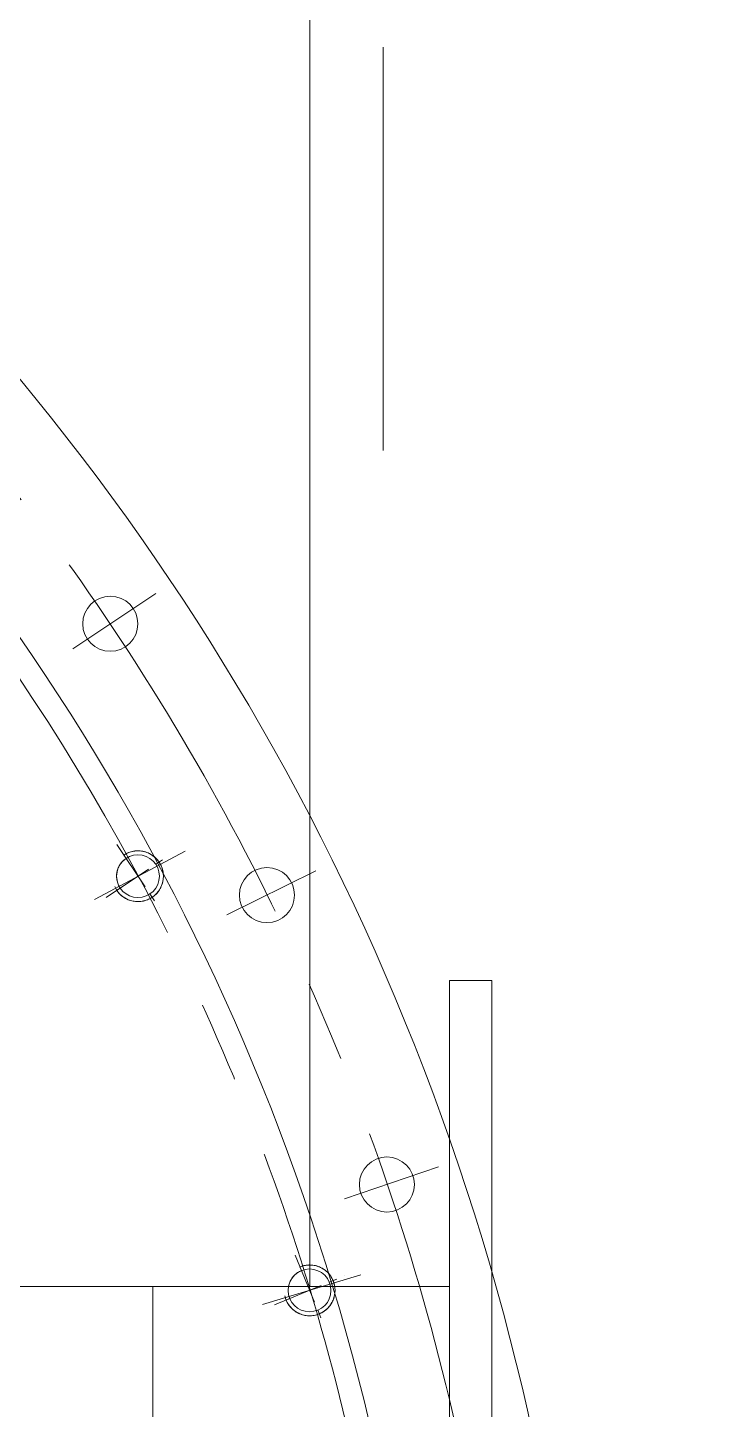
# Model space of a CAD drawing. Header units: inches. Extents: x 0 to 26418, y 0 to 20128.
# Drawn here: x 4453.2 to 4616.2, y 15853.9 to 16180.2 of the extents above; entities that cross this region are included whole.
import ezdxf

# ---------------------------------------------------------------- set-up
doc = ezdxf.new("R2010")
doc.units = ezdxf.units.IN
doc.header["$MEASUREMENT"] = 0
doc.linetypes.add('CENTER', pattern=[50.8, 31.75, -6.35, 6.35, -6.35])
doc.linetypes.add('点画线', pattern=[18, 12, -2, 2, -2])
for name, color, linetype, lineweight in [('CAXA1', 5, 'CENTER', 5), ('中心线层', 5, 'CENTER', 5), ('细实线层', 7, 'Continuous', 5)]:
    doc.layers.add(name, color=color, linetype=linetype, lineweight=lineweight)

msp = doc.modelspace()

# ---------------------------------------------------------------- linework, layer by layer
at = {"color": 7, "lineweight": 5}
for p, q in [((4519.8, 15882.91), (4519.8, 16785.18)), ((4476.16, 15984.93), (4475.9, 15984.76)), ((4475.9, 15984.76), (4475.9, 15984.76)), ((4475.9, 15984.76), (4476.42, 15983.97)), ((4476.44, 15985.08), (4476.16, 15984.93)), ((4476.72, 15985.22), (4476.44, 15985.08)), ((4477.01, 15985.35), (4476.72, 15985.22)), ((4477.3, 15985.45), (4477.01, 15985.35)), ((4477.6, 15985.55), (4477.3, 15985.45)), ((4477.91, 15985.63), (4477.6, 15985.55)), ((4478.21, 15985.69), (4477.91, 15985.63)), ((4478.52, 15985.73), (4478.21, 15985.69)), ((4478.84, 15985.76), (4478.52, 15985.73)), ((4479.15, 15985.77), (4478.84, 15985.76)), ((4479.46, 15985.77), (4479.15, 15985.77)), ((4479.78, 15985.75), (4479.46, 15985.77)), ((4480.09, 15985.71), (4479.78, 15985.75)), ((4480.4, 15985.66), (4480.09, 15985.71)), ((4480.71, 15985.59), (4480.4, 15985.66)), ((4481.01, 15985.5), (4480.71, 15985.59)), ((4481.31, 15985.4), (4481.01, 15985.5)), ((4481.6, 15985.29), (4481.31, 15985.4)), ((4481.88, 15985.15), (4481.6, 15985.29)), ((4482.16, 15985.01), (4481.88, 15985.15)), ((4482.43, 15984.85), (4482.16, 15985.01)), ((4482.69, 15984.67), (4482.43, 15984.85)), ((4474.49, 15981.52), (4474.4, 15981.27)), ((4474.59, 15981.77), (4474.49, 15981.52)), ((4474.7, 15982.01), (4474.59, 15981.77)), ((4474.82, 15982.24), (4474.7, 15982.01)), ((4474.96, 15982.47), (4474.82, 15982.24)), ((4475.1, 15982.69), (4474.96, 15982.47)), ((4475.26, 15982.9), (4475.1, 15982.69)), ((4475.43, 15983.1), (4475.26, 15982.9)), ((4475.61, 15983.3), (4475.43, 15983.1)), ((4475.8, 15983.48), (4475.61, 15983.3)), ((4476, 15983.66), (4475.8, 15983.48)), ((4476.21, 15983.82), (4476, 15983.66)), ((4476.42, 15983.97), (4476.21, 15983.82)), ((4476.42, 15983.97), (4476.42, 15983.97)), ((4482.94, 15984.48), (4482.69, 15984.67)), ((4483.19, 15984.28), (4482.94, 15984.48)), ((4483.42, 15984.07), (4483.19, 15984.28)), ((4483.64, 15983.85), (4483.42, 15984.07)), ((4483.84, 15983.61), (4483.64, 15983.85)), ((4484.04, 15983.36), (4483.84, 15983.61)), ((4484.22, 15983.11), (4484.04, 15983.36)), ((4484.39, 15982.84), (4484.22, 15983.11)), ((4484.54, 15982.57), (4484.39, 15982.84)), ((4484.68, 15982.28), (4484.54, 15982.57)), ((4484.8, 15982), (4484.68, 15982.28)), ((4484.91, 15981.7), (4484.8, 15982)), ((4485, 15981.4), (4484.91, 15981.7)), ((4474.2, 15980.24), (4474.18, 15979.97)), ((4474.18, 15979.97), (4474.18, 15979.71)), ((4474.18, 15979.71), (4474.19, 15979.44)), ((4474.19, 15979.44), (4474.21, 15979.18)), ((4474.23, 15980.5), (4474.2, 15980.24)), ((4474.21, 15979.18), (4474.25, 15978.92)), ((4474.27, 15980.76), (4474.23, 15980.5)), ((4474.25, 15978.92), (4474.3, 15978.66)), ((4474.33, 15981.02), (4474.27, 15980.76)), ((4474.3, 15978.66), (4474.37, 15978.4)), ((4474.4, 15981.27), (4474.33, 15981.02)), ((4474.37, 15978.4), (4474.44, 15978.15)), ((4484.96, 15977.99), (4485.04, 15978.3)), ((4485.08, 15981.1), (4485, 15981.4)), ((4485.04, 15978.3), (4485.11, 15978.6)), ((4485.14, 15980.79), (4485.08, 15981.1)), ((4485.11, 15978.6), (4485.17, 15978.91)), ((4485.19, 15980.48), (4485.14, 15980.79)), ((4485.17, 15978.91), (4485.2, 15979.22)), ((4485.22, 15980.17), (4485.19, 15980.48)), ((4485.2, 15979.22), (4485.22, 15979.54)), ((4485.23, 15979.85), (4485.22, 15980.17)), ((4485.22, 15979.54), (4485.23, 15979.85)), ((4475.03, 15976.97), (4474.24, 15976.44)), ((4474.24, 15976.44), (4474.24, 15976.44)), ((4474.24, 15976.44), (4474.42, 15976.18)), ((4474.42, 15976.18), (4474.62, 15975.94)), ((4474.44, 15978.15), (4474.54, 15977.9)), ((4474.54, 15977.9), (4474.64, 15977.66)), ((4474.62, 15975.94), (4474.82, 15975.7)), ((4474.64, 15977.66), (4474.76, 15977.42)), ((4474.76, 15977.42), (4474.89, 15977.19)), ((4474.82, 15975.7), (4475.04, 15975.48)), ((4474.89, 15977.19), (4475.03, 15976.97)), ((4475.03, 15976.97), (4475.03, 15976.97)), ((4475.04, 15975.48), (4475.27, 15975.26)), ((4475.27, 15975.26), (4475.51, 15975.06)), ((4475.51, 15975.06), (4475.77, 15974.87)), ((4482.56, 15974.78), (4482.82, 15974.97)), ((4482.82, 15974.97), (4483.07, 15975.16)), ((4483.07, 15975.16), (4483.3, 15975.37)), ((4483.3, 15975.37), (4483.53, 15975.59)), ((4483.53, 15975.59), (4483.74, 15975.82)), ((4483.74, 15975.82), (4483.94, 15976.06)), ((4483.94, 15976.06), (4484.13, 15976.31)), ((4484.13, 15976.31), (4484.3, 15976.57)), ((4484.3, 15976.57), (4484.46, 15976.84)), ((4484.46, 15976.84), (4484.61, 15977.12)), ((4484.61, 15977.12), (4484.74, 15977.4)), ((4484.74, 15977.4), (4484.86, 15977.7)), ((4484.86, 15977.7), (4484.96, 15977.99)), ((4475.77, 15974.87), (4476.03, 15974.7)), ((4476.03, 15974.7), (4476.3, 15974.54)), ((4476.3, 15974.54), (4476.58, 15974.39)), ((4476.58, 15974.39), (4476.86, 15974.26)), ((4476.86, 15974.26), (4477.15, 15974.14)), ((4477.15, 15974.14), (4477.45, 15974.04)), ((4477.45, 15974.04), (4477.75, 15973.96)), ((4477.75, 15973.96), (4478.06, 15973.89)), ((4478.06, 15973.89), (4478.37, 15973.84)), ((4478.37, 15973.84), (4478.68, 15973.8)), ((4478.68, 15973.8), (4478.99, 15973.78)), ((4478.99, 15973.78), (4479.31, 15973.77)), ((4479.31, 15973.77), (4479.62, 15973.79)), ((4479.62, 15973.79), (4479.93, 15973.81)), ((4479.93, 15973.81), (4480.25, 15973.86)), ((4480.25, 15973.86), (4480.55, 15973.92)), ((4480.55, 15973.92), (4480.86, 15974)), ((4480.86, 15974), (4481.16, 15974.09)), ((4481.16, 15974.09), (4481.45, 15974.2)), ((4481.45, 15974.2), (4481.74, 15974.32)), ((4481.74, 15974.32), (4482.02, 15974.46)), ((4482.02, 15974.46), (4482.3, 15974.62)), ((4482.3, 15974.62), (4482.56, 15974.78)), ((4482.56, 15974.78), (4482.56, 15974.78)), ((4552.73, 15955.11), (4552.73, 15603.31)), ((4562.73, 15955.11), (4552.73, 15955.11)), ((4562.73, 15955.11), (4562.73, 15603.31)), ((4517.74, 15887.63), (4517.44, 15887.52)), ((4517.44, 15887.52), (4517.44, 15887.52)), ((4517.44, 15887.52), (4517.81, 15886.64)), ((4518.04, 15887.73), (4517.74, 15887.63)), ((4518.34, 15887.81), (4518.04, 15887.73)), ((4518.65, 15887.87), (4518.34, 15887.81)), ((4518.96, 15887.92), (4518.65, 15887.87)), ((4519.27, 15887.95), (4518.96, 15887.92)), ((4519.58, 15887.97), (4519.27, 15887.95)), ((4519.9, 15887.97), (4519.58, 15887.97)), ((4520.21, 15887.95), (4519.9, 15887.97)), ((4520.52, 15887.92), (4520.21, 15887.95)), ((4520.83, 15887.87), (4520.52, 15887.92)), ((4521.14, 15887.81), (4520.83, 15887.87)), ((4521.44, 15887.73), (4521.14, 15887.81)), ((4521.74, 15887.63), (4521.44, 15887.73)), ((4522.04, 15887.52), (4521.74, 15887.63)), ((4522.32, 15887.39), (4522.04, 15887.52)), ((4522.6, 15887.25), (4522.32, 15887.39)), ((4522.87, 15887.09), (4522.6, 15887.25)), ((4523.14, 15886.92), (4522.87, 15887.09)), ((4523.39, 15886.73), (4523.14, 15886.92)), ((4514.98, 15883.66), (4514.89, 15883.41)), ((4515.07, 15883.91), (4514.98, 15883.66)), ((4515.18, 15884.15), (4515.07, 15883.91)), ((4515.3, 15884.38), (4515.18, 15884.15)), ((4515.43, 15884.61), (4515.3, 15884.38)), ((4515.58, 15884.83), (4515.43, 15884.61)), ((4515.73, 15885.05), (4515.58, 15884.83)), ((4515.9, 15885.25), (4515.73, 15885.05)), ((4516.07, 15885.45), (4515.9, 15885.25)), ((4516.26, 15885.64), (4516.07, 15885.45)), ((4516.46, 15885.81), (4516.26, 15885.64)), ((4516.66, 15885.98), (4516.46, 15885.81)), ((4516.88, 15886.14), (4516.66, 15885.98)), ((4517.1, 15886.28), (4516.88, 15886.14)), ((4517.33, 15886.41), (4517.1, 15886.28)), ((4517.56, 15886.53), (4517.33, 15886.41)), ((4517.81, 15886.64), (4517.56, 15886.53)), ((4517.81, 15886.64), (4517.81, 15886.64)), ((4523.64, 15886.53), (4523.39, 15886.73)), ((4523.87, 15886.32), (4523.64, 15886.53)), ((4524.09, 15886.1), (4523.87, 15886.32)), ((4524.3, 15885.87), (4524.09, 15886.1)), ((4524.5, 15885.63), (4524.3, 15885.87)), ((4524.68, 15885.37), (4524.5, 15885.63)), ((4524.86, 15885.11), (4524.68, 15885.37)), ((4525.01, 15884.84), (4524.86, 15885.11)), ((4525.16, 15884.56), (4525.01, 15884.84)), ((4525.28, 15884.27), (4525.16, 15884.56)), ((4525.4, 15883.98), (4525.28, 15884.27)), ((4525.49, 15883.68), (4525.4, 15883.98)), ((4525.57, 15883.37), (4525.49, 15883.68)), ((4519.8, 15882.91), (3485.66, 15882.91)), ((4482.73, 15882.91), (4482.73, 15075.18)), ((4514.7, 15882.37), (4514.69, 15882.1)), ((4514.69, 15882.1), (4514.69, 15881.84)), ((4514.69, 15881.84), (4514.7, 15881.58)), ((4514.73, 15882.63), (4514.7, 15882.37)), ((4514.7, 15881.58), (4514.73, 15881.31)), ((4514.77, 15882.89), (4514.73, 15882.63)), ((4514.73, 15881.31), (4514.77, 15881.05)), ((4514.83, 15883.15), (4514.77, 15882.89)), ((4514.77, 15881.05), (4514.83, 15880.79)), ((4514.89, 15883.41), (4514.83, 15883.15)), ((4514.83, 15880.79), (4514.89, 15880.54)), ((4514.89, 15880.54), (4514.98, 15880.29)), ((4519.8, 15882.91), (4552.73, 15882.91)), ((4525.49, 15880.27), (4525.57, 15880.57)), ((4525.64, 15883.07), (4525.57, 15883.37)), ((4525.57, 15880.57), (4525.64, 15880.88)), ((4525.69, 15882.76), (4525.64, 15883.07)), ((4525.64, 15880.88), (4525.69, 15881.19)), ((4525.72, 15882.44), (4525.69, 15882.76)), ((4525.69, 15881.19), (4525.72, 15881.5)), ((4525.74, 15882.13), (4525.72, 15882.44)), ((4525.72, 15881.5), (4525.74, 15881.82)), ((4525.74, 15881.82), (4525.74, 15882.13)), ((4515.07, 15880.04), (4514.2, 15879.68)), ((4514.2, 15879.68), (4514.2, 15879.68)), ((4514.2, 15879.68), (4514.32, 15879.39)), ((4514.32, 15879.39), (4514.47, 15879.11)), ((4514.47, 15879.11), (4514.62, 15878.84)), ((4514.62, 15878.84), (4514.79, 15878.57)), ((4514.79, 15878.57), (4514.98, 15878.32)), ((4514.98, 15880.29), (4515.07, 15880.04)), ((4514.98, 15878.32), (4515.18, 15878.08)), ((4515.07, 15880.04), (4515.07, 15880.04)), ((4515.18, 15878.08), (4515.39, 15877.84)), ((4515.39, 15877.84), (4515.61, 15877.62)), ((4515.61, 15877.62), (4515.84, 15877.41)), ((4515.84, 15877.41), (4516.09, 15877.21)), ((4516.09, 15877.21), (4516.34, 15877.03)), ((4523.14, 15877.03), (4523.39, 15877.21)), ((4523.39, 15877.21), (4523.64, 15877.41)), ((4523.64, 15877.41), (4523.87, 15877.62)), ((4523.87, 15877.62), (4524.09, 15877.84)), ((4524.09, 15877.84), (4524.3, 15878.08)), ((4524.3, 15878.08), (4524.5, 15878.32)), ((4524.5, 15878.32), (4524.68, 15878.57)), ((4524.68, 15878.57), (4524.86, 15878.84)), ((4524.86, 15878.84), (4525.01, 15879.11)), ((4525.01, 15879.11), (4525.16, 15879.39)), ((4525.16, 15879.39), (4525.28, 15879.68)), ((4525.28, 15879.68), (4525.4, 15879.97)), ((4525.4, 15879.97), (4525.49, 15880.27)), ((4516.34, 15877.03), (4516.6, 15876.86)), ((4516.6, 15876.86), (4516.88, 15876.7)), ((4516.88, 15876.7), (4517.16, 15876.56)), ((4517.16, 15876.56), (4517.44, 15876.43)), ((4517.44, 15876.43), (4517.74, 15876.32)), ((4517.74, 15876.32), (4518.04, 15876.22)), ((4518.04, 15876.22), (4518.34, 15876.14)), ((4518.34, 15876.14), (4518.65, 15876.07)), ((4518.65, 15876.07), (4518.96, 15876.02)), ((4518.96, 15876.02), (4519.27, 15875.99)), ((4519.27, 15875.99), (4519.58, 15875.97)), ((4519.58, 15875.97), (4519.9, 15875.97)), ((4519.9, 15875.97), (4520.21, 15875.99)), ((4520.21, 15875.99), (4520.52, 15876.02)), ((4520.52, 15876.02), (4520.83, 15876.07)), ((4520.83, 15876.07), (4521.14, 15876.14)), ((4521.14, 15876.14), (4521.44, 15876.22)), ((4521.44, 15876.22), (4521.74, 15876.32)), ((4521.74, 15876.32), (4522.04, 15876.43)), ((4522.04, 15876.43), (4522.32, 15876.56)), ((4522.04, 15876.43), (4522.04, 15876.43)), ((4522.32, 15876.56), (4522.6, 15876.7)), ((4522.6, 15876.7), (4522.87, 15876.86)), ((4522.87, 15876.86), (4523.14, 15877.03))]:
    msp.add_line(p, q, dxfattribs=at)
for centre, radius in [((4472.7, 16039.38), 6.5), ((4479.23, 15979.77), 5.05), ((4509.68, 15975.31), 6.5), ((4537.99, 15906.97), 6.5), ((4519.74, 15881.97), 5.05)]:
    msp.add_circle(centre, radius, dxfattribs=at)
for centre, radius, start, end in [((4002.99, 15725.22), 582.5, 301.35579, 238.58501), ((4002.46, 15725.22), 546, 303.5084, 236.556)]:
    msp.add_arc(centre, radius, start, end, dxfattribs=at)
msp.add_open_spline([(4417.27, 16139.5), (4382.18, 16177.06), (4302.01, 16244.38), (4159.39, 16311.95), (4001.93, 16339.1), (3841.62, 16322.69), (3689.54, 16265.51), (3556.26, 16170.03), (3451.48, 16042.06), (3382.93, 15890.15), (3354.29, 15724.24), (3373.75, 15555.77), (3434.64, 15396.58), (3535.87, 15257.81), (3670.32, 15149.21), (3829.4, 15078.83), (4002.38, 15051.32), (4177.64, 15070.42), (4343.16, 15134.22), (4487.22, 15239.67), (4600.08, 15379.45), (4673.27, 15544.76), (4691.55, 15664.49), (4693.22, 15724.42)], degree=3, knots=[0, 0, 0, 0, 6187.666026, 12450.355458, 18783.77638, 25175.55398, 31622.065679, 38124.713595, 44683.237858, 51298.550922, 57973.870728, 64697.019294, 71462.748657, 78273.501796, 85129.278897, 92030.080145, 98977.285843, 105969.701152, 113006.622999, 120087.951186, 127214.495945, 134386.492849, 141603.663266, 141603.663266, 141603.663266, 141603.663266], dxfattribs=at)
at = {"layer": 'CAXA1', "linetype": 'CENTER', "lineweight": 5, "ltscale": 3}
for p, q in [((4537.07, 16080.31), (4537.07, 18824.14)), ((4463.88, 16033.49), (4483.41, 16046.54)), ((4468.99, 15974.3), (4490.35, 15985.72)), ((4500.17, 15970.62), (4521.24, 15981.01)), ((4527.94, 15903.56), (4550.18, 15911.11)), ((4508.63, 15878.6), (4531.81, 15885.63))]:
    msp.add_line(p, q, dxfattribs=at)
for radius in [565, 540]:
    msp.add_circle((4002.99, 15725.22), radius, dxfattribs=at)
at = {"layer": '中心线层', "color": 7, "linetype": '点画线', "lineweight": 5}
for p, q in [((4471.75, 15974.77), (4486.71, 15984.77)), ((4474.23, 15987.26), (4484.23, 15972.29)), ((4516.3, 15890.29), (4523.18, 15873.66)), ((4511.42, 15878.53), (4528.05, 15885.42))]:
    msp.add_line(p, q, dxfattribs=at)
at = {"layer": '细实线层', "color": 7, "lineweight": 5}
for centre, start, end in [((4479.23, 15979.77), 203.75, 123.75), ((4519.74, 15881.97), 192.5, 112.5)]:
    msp.add_arc(centre, 6, start, end, dxfattribs=at)

doc.saveas('drawing.dxf')
